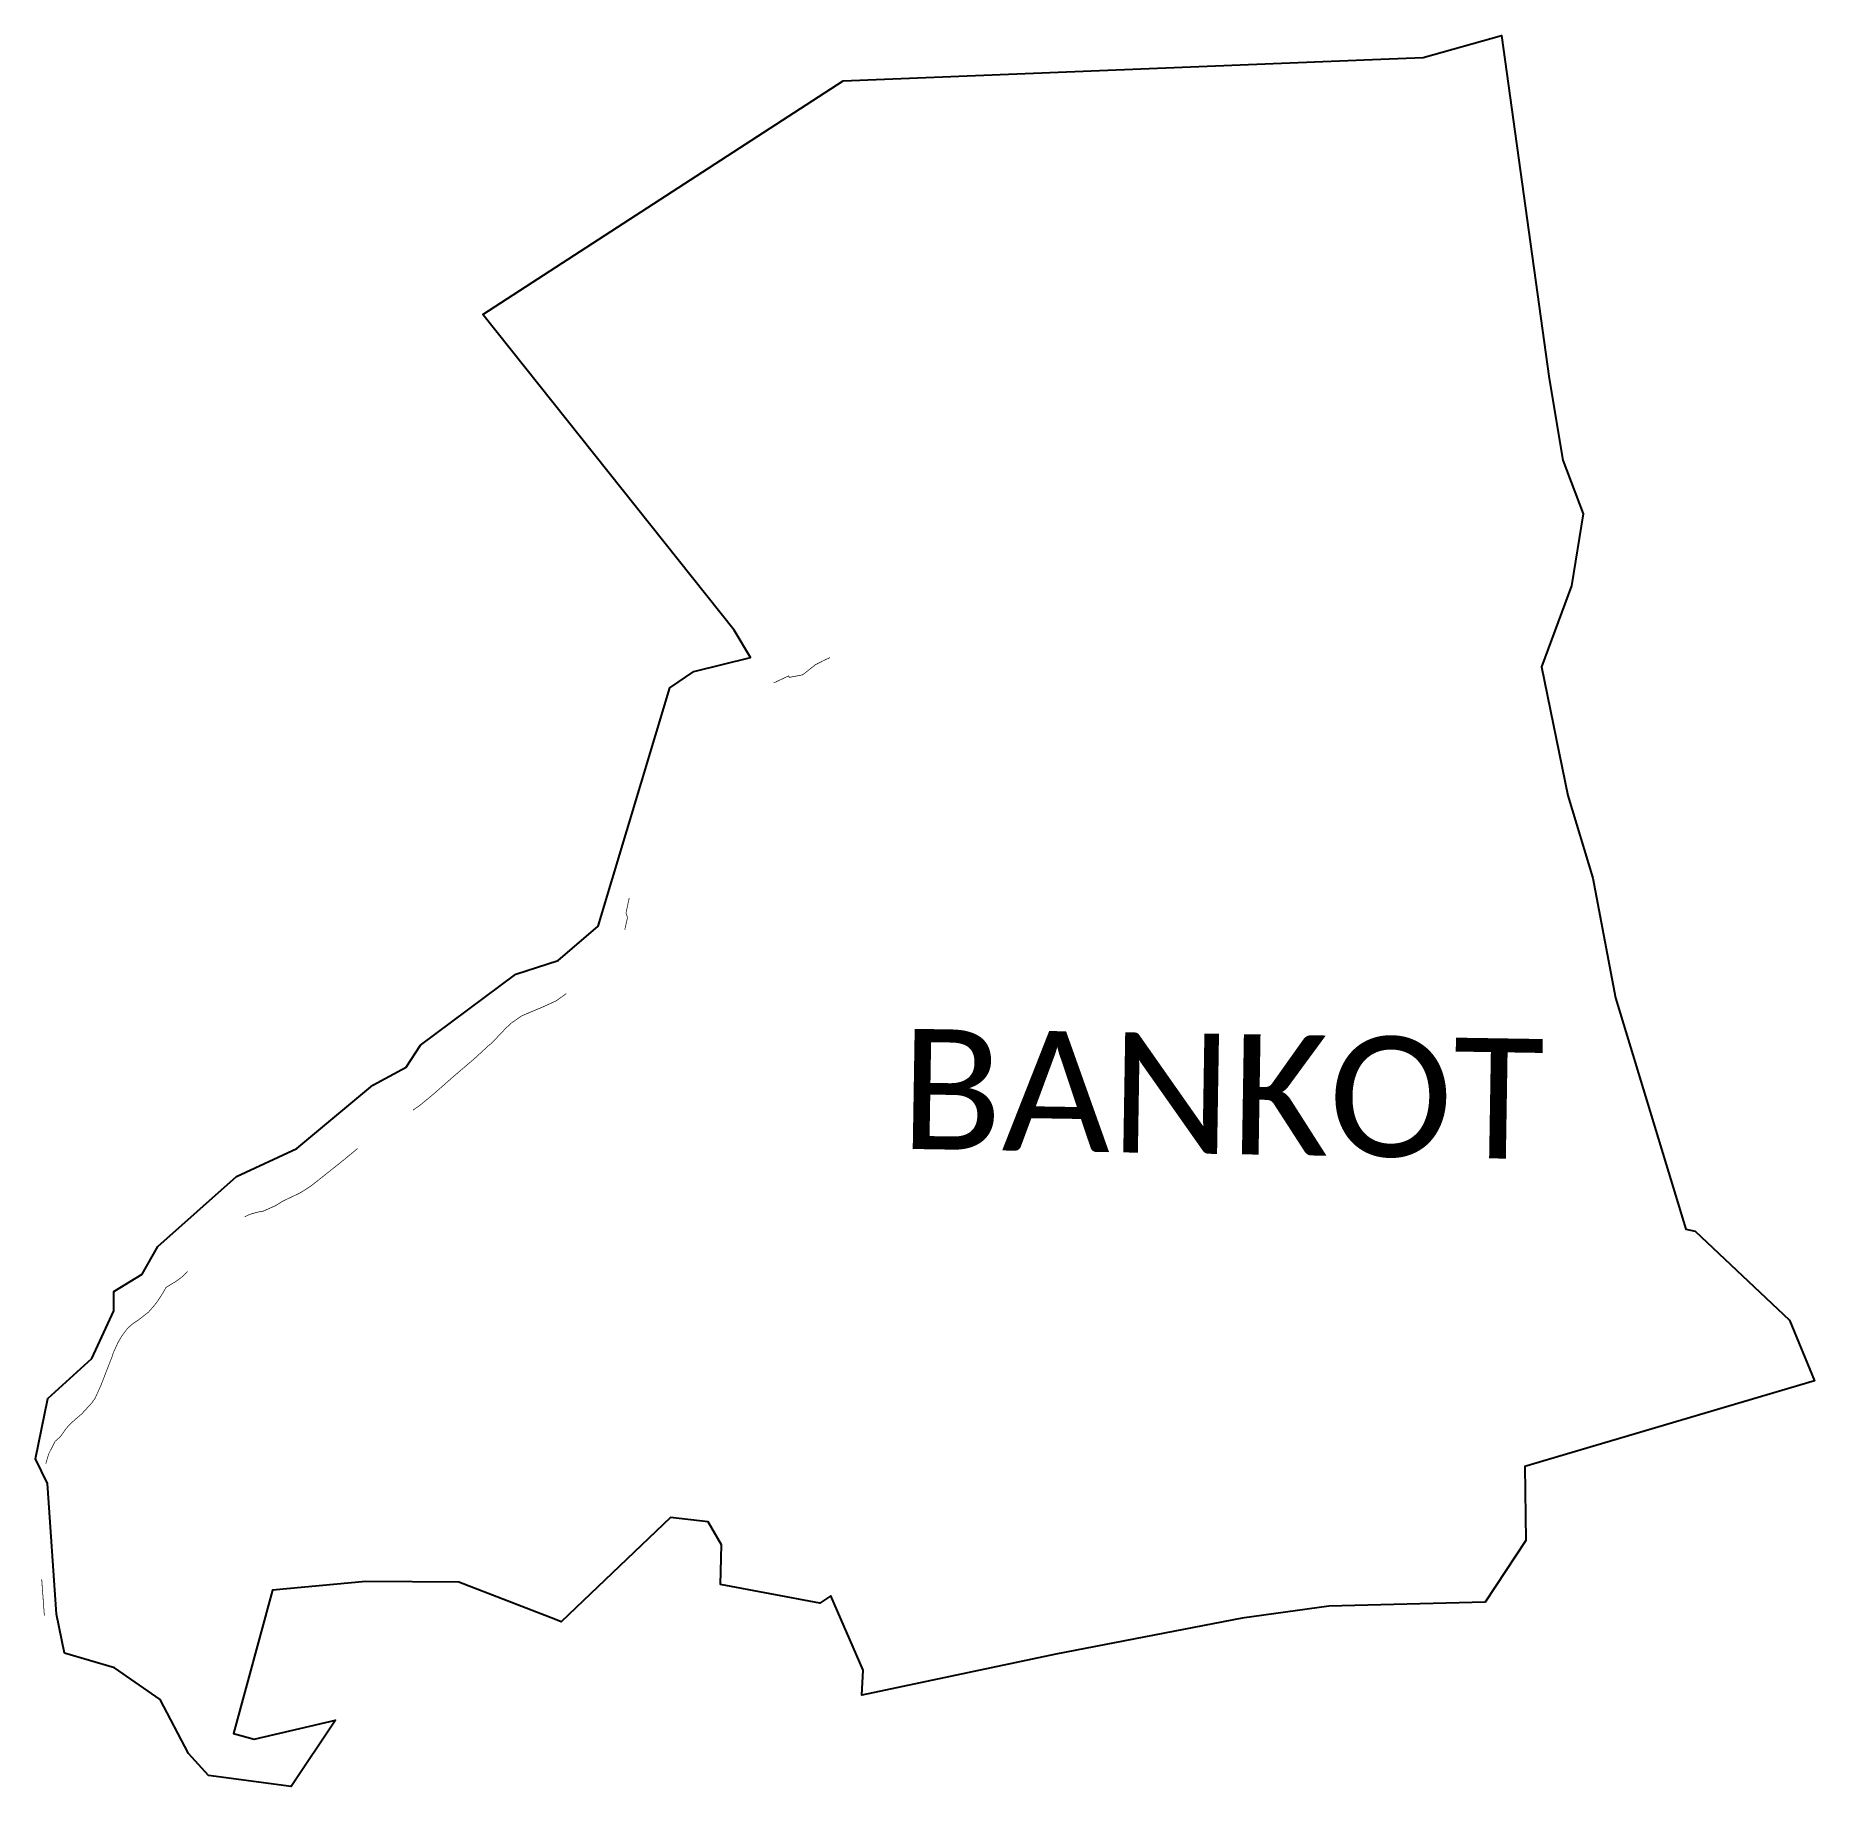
# Model space of a CAD drawing. Header units: metres. Extents: x 291467 to 294010, y 1987263 to 1989765.
import ezdxf

# ---------------------------------------------------------------- set-up
doc = ezdxf.new("R2010")
doc.units = ezdxf.units.M
for name, color, linetype in [('SEAWALL', 170, 'Continuous'), ('village', 3, 'Continuous'), ('VILLAGE NAME', 250, 'Continuous')]:
    doc.layers.add(name, color=color, linetype=linetype)
doc.styles.get("Standard").update_dxf_attribs({"font": 'simplex.shx'})

msp = doc.modelspace()

# ---------------------------------------------------------------- linework, layer by layer
at = {"layer": 'SEAWALL', "color": 30, "const_width": 1, "flags": 128}
for points in [[(292521.9, 1988840), (292543.4, 1988850.1), (292544.1, 1988847.9), (292563, 1988851.5), (292575.5, 1988861.2), (292581.5, 1988866), (292593.2, 1988872), (292602.4, 1988876.2)], [(292315.3, 1988532.6), (292310.7, 1988510.9), (292312.9, 1988504.7), (292309, 1988487.3)], [(292225.3, 1988395.9), (292211.2, 1988385.7), (292191.6, 1988376.7), (292162.1, 1988364.3), (292147.6, 1988354.4), (292138.7, 1988346.2), (292119, 1988325.4), (292114.2, 1988321.5), (292094.4, 1988303.2), (292063.8, 1988277.1), (292036.7, 1988253.2), (292016.5, 1988236.5), (292006.1, 1988229.2)], [(291927.1, 1988174.5), (291905.1, 1988156.4), (291884.5, 1988140), (291860.9, 1988121.3), (291851.5, 1988115.1), (291843.6, 1988110.4), (291819.7, 1988099), (291810.1, 1988092.9), (291791.2, 1988084.5), (291786, 1988083.9), (291776.6, 1988081.5), (291771.1, 1988079.5), (291765.7, 1988076.9)], [(291684, 1987998.8), (291683.6, 1987998.3), (291675.5, 1987990.4), (291667.3, 1987984.5), (291653.1, 1987975.8), (291648.5, 1987967.6), (291640.9, 1987955.9), (291636, 1987949.6), (291627.8, 1987940.3), (291613.8, 1987929.5), (291605.8, 1987924.1), (291598.6, 1987917.9), (291590, 1987906.5), (291584.6, 1987897.4), (291577.4, 1987881.6), (291576.2, 1987877.4), (291563.4, 1987844.5), (291560.4, 1987836.7), (291551.9, 1987817.7), (291546.8, 1987810.5), (291532.4, 1987794.8), (291527.8, 1987791), (291517.9, 1987782.3), (291511, 1987775), (291501.9, 1987762.3), (291494.7, 1987756), (291485.4, 1987737.9), (291481.2, 1987723.8)], [(291475.4, 1987558.7), (291479.2, 1987506.5)]]:
    msp.add_lwpolyline(points, dxfattribs=at)
at = {"layer": 'village', "color": 3, "true_color": 0x00ff00}
msp.add_polyline3d([(293657.2, 1988679.3, 0), (293693, 1988560.8, 0), (293725.5, 1988389.8, 0), (293825.9, 1988059.3, 0), (293839.1, 1988056.5, 0), (293974.2, 1987929.1, 0), (294009.7, 1987842.5, 0), (293595.9, 1987720, 0), (293597.2, 1987614, 0), (293539.2, 1987525.9, 0), (293315.4, 1987520.4, 0), (293191.8, 1987502.9, 0), (292925.4, 1987451.6, 0), (292648, 1987392.9, 0), (292649.7, 1987428.9, 0), (292603.6, 1987535.1, 0), (292587.6, 1987524.7, 0), (292445.8, 1987551.2, 0), (292447, 1987607.8, 0), (292428.2, 1987640.7, 0), (292374.4, 1987646.8, 0), (292218.1, 1987497.8, 0), (292210, 1987501.1, 0), (292071.9, 1987554.7, 0), (291938.7, 1987555.5, 0), (291805.3, 1987543, 0), (291749.5, 1987338, 0), (291779, 1987330, 0), (291895.2, 1987357.4, 0), (291832, 1987262.5, 0), (291713.9, 1987278.2, 0), (291685.3, 1987309.5, 0), (291644.8, 1987386.7, 0), (291579.3, 1987432, 0), (291507.9, 1987453.2, 0), (291496.6, 1987508.8, 0), (291483.8, 1987695.7, 0), (291466.6, 1987730.8, 0), (291484.1, 1987816.9, 0), (291547.3, 1987874.4, 0), (291578.3, 1987942.2, 0), (291578.5, 1987970.1, 0), (291619.1, 1987994.6, 0), (291641.2, 1988034.4, 0), (291754, 1988134.4, 0), (291840, 1988174.3, 0), (291948.6, 1988264.8, 0), (291996.5, 1988290.9, 0), (292017.1, 1988322.2, 0), (292153.3, 1988423.5, 0), (292213.6, 1988443.2, 0), (292271.1, 1988492.4, 0), (292373.4, 1988833.2, 0), (292407.6, 1988856.5, 0), (292488.6, 1988876.4, 0), (292465.2, 1988915.3, 0), (292106.1, 1989366.6, 0), (292621.2, 1989700.9, 0), (293389.7, 1989731.8, 0), (293450.2, 1989734.2, 0), (293562.4, 1989765.4, 0), (293630.4, 1989275.2, 0), (293650.2, 1989158.5, 0), (293679.2, 1989081.6, 0), (293662.4, 1988979, 0), (293619.7, 1988863.1, 0)], close=True, dxfattribs=at)

# ---------------------------------------------------------------- texts
at = {"layer": 'VILLAGE NAME', "insert": (292704.6, 1988345.8), "char_height": 171.752, "attachment_point": 1, "rotation": 359.0691}
msp.add_mtext_dynamic_manual_height_columns('{\\fCalibri|b0|i0|c0|p34;BANKOT}', width=1471.541, gutter_width=858.8, heights=[151.6], dxfattribs=at)

doc.saveas('drawing.dxf')
